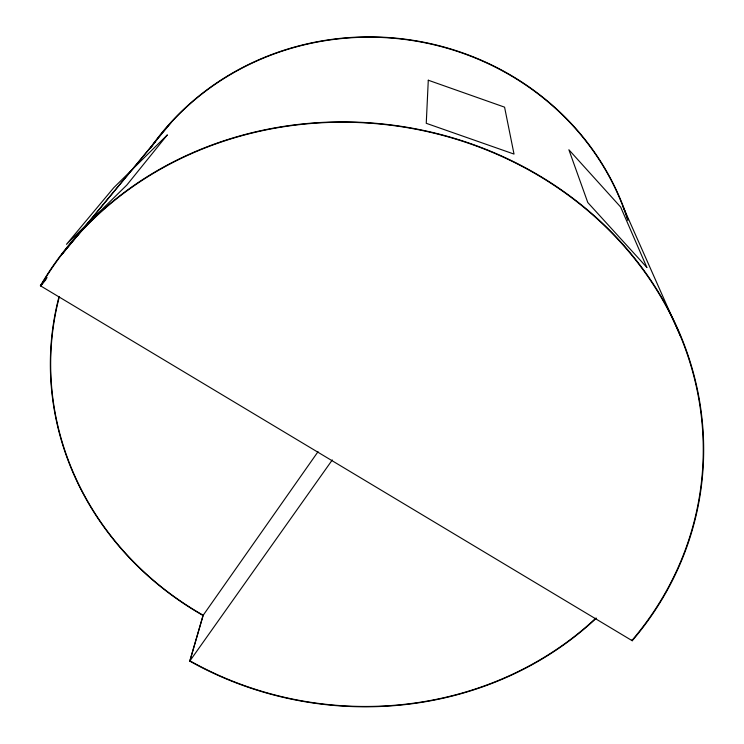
<?xml version="1.0" encoding="UTF-8"?>
<svg xmlns="http://www.w3.org/2000/svg" width="744" height="744" viewBox="0 0 744 744"><rect width="100%" height="100%" fill="white"/><g stroke="black" fill="none" stroke-linecap="round" stroke-linejoin="round"><path stroke-width="1.12" d="M596.363 618.134A330.866 302.641 7.9 0 1 189.767 661.109L203.038 615.474L318.032 451.692M189.767 661.109L332.298 459.932M40.399 285.752A352.163 318.451 7.9 0 1 540.265 176.216A352.163 318.451 7.9 0 1 632.233 640.733L40.399 285.752L45.747 279.205M46.193 278.665L47.067 277.596M45.923 279.567L40.781 285.863A351.745 318.088 7.9 0 1 540.051 176.486A351.745 318.088 7.9 0 1 631.935 640.435M171.576 122.016L61.845 254.448L154.975 142.076M623.165 206.944L680.369 335.953M632.037 639.849L632.233 640.733M203.038 615.474A312.006 288.272 7.9 0 1 59.027 296.642M150.418 147.935A266.473 252.179 7.9 0 1 411.032 40.009A266.473 252.179 7.9 0 1 627.945 219.805M150.846 147.805A266.231 251.956 7.9 0 1 411.358 40.381A266.231 251.956 7.9 0 1 627.797 220.252M595.749 618.236A330.503 302.306 7.9 0 1 189.934 660.821L203.196 615.251A311.68 287.974 7.9 0 1 59.269 296.986M428.284 80.222L426.256 123.309L514.02 154.082L504.571 107.155L428.284 80.222M167.223 135.027L126.88 184.996L66.467 244.33L113.785 187.683L167.223 135.027M646.852 267.412L587.797 202.545L568.881 149.758L620.636 207.027L646.852 267.412"/></g></svg>
